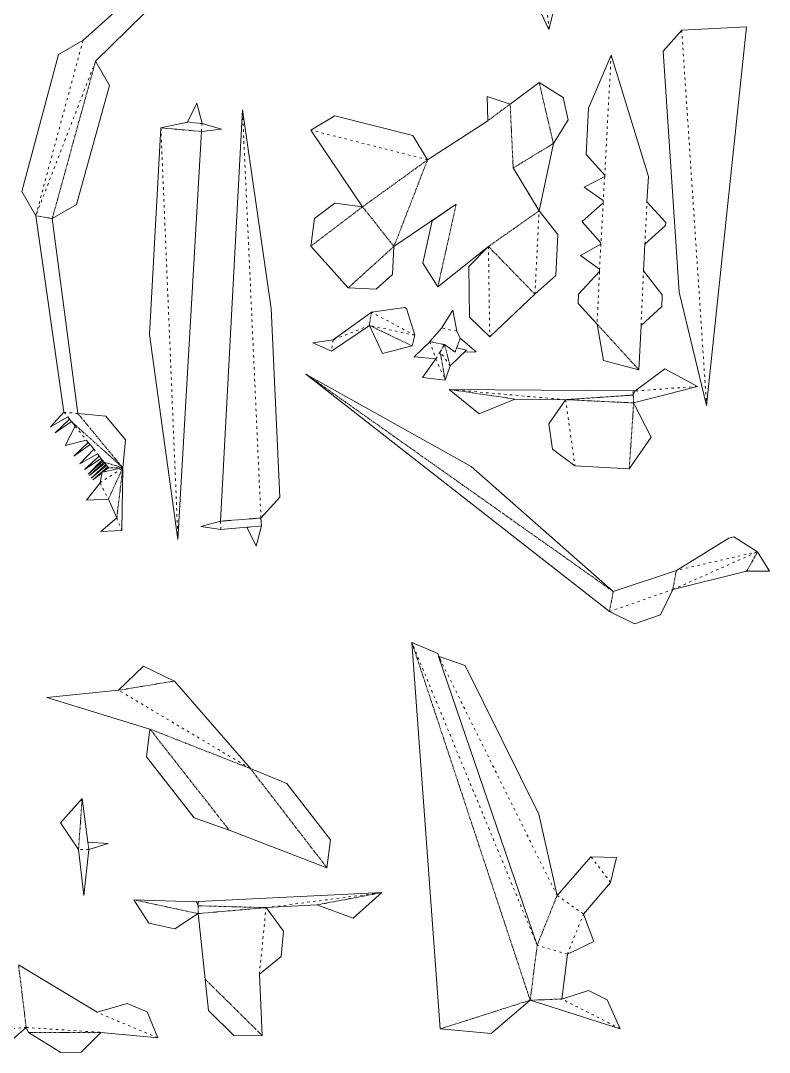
# Model space of a CAD drawing. Extents: x 0 to 780, y 418 to 839.
# Drawn here: x 176.7 to 365.6, y 424.4 to 684.6 of the extents above; entities that cross this region are included whole.
import ezdxf

# ---------------------------------------------------------------- set-up
doc = ezdxf.new("R2010")
doc.units = 0
doc.header["$LTSCALE"] = 0.05
doc.header["$MEASUREMENT"] = 0
doc.linetypes.add('ACAD_ISO03W100', pattern=[30, 12, -18])
doc.linetypes.add('ACAD_ISO12W100', pattern=[21, 12, -3, 0, -3, 0, -3])
for name, color, linetype in [('CutLine', 7, 'Continuous'), ('MountainLine', 7, 'Continuous'), ('ValleyLine', 7, 'Continuous')]:
    doc.layers.add(name, color=color, linetype=linetype)

msp = doc.modelspace()

# ---------------------------------------------------------------- linework, layer by layer
at = {"layer": 'CutLine', "color": 1, "linetype": 'Continuous', "lineweight": 0}
for p, q in [((289.637809, 725.3872), (309.970085, 682.419868)), ((219.779576, 704.447738), (192.405458, 679.586113)), ((195.581009, 674.383153), (220.164484, 698.49031)), ((309.970085, 682.419868), (313.617549, 696.71331)), ((343.476439, 682.213409), (338.817307, 676.89434)), ((359.778936, 683.091499), (343.476439, 682.213409)), ((349.738643, 587.529314), (359.778936, 683.091499)), ((192.405458, 679.586113), (186.276528, 676.059612)), ((338.817307, 676.89434), (342.835588, 616.138208)), ((186.276528, 676.059612), (176.964036, 641.508766)), ((199.075634, 668.235991), (195.581009, 674.383153)), ((325.648262, 675.922098), (319.935155, 662.538277)), ((335.048463, 645.28271), (325.648262, 675.922098)), ((307.517094, 668.980385), (300.18729, 663.575102)), ((313.518412, 665.240842), (307.517094, 668.980385)), ((190.81341, 638.203396), (199.075634, 668.235991)), ((221.14202, 663.815359), (218.793871, 659.033856)), ((222.448983, 658.651212), (221.14202, 663.815359)), ((300.18729, 663.575102), (294.362, 665.46356)), ((294.362, 665.46356), (294.523245, 659.341936)), ((314.823977, 659.618124), (313.518412, 665.240842)), ((232.64496, 662.148032), (227.088139, 558.374947)), ((239.919462, 612.037866), (232.64496, 662.148032)), ((319.935155, 662.538277), (319.319883, 650.876917)), ((218.793871, 659.033856), (212.074463, 657.564251)), ((227.359469, 657.280377), (222.448983, 658.651212)), ((255.937548, 660.643599), (249.857815, 657.032942)), ((275.621404, 655.628224), (255.937548, 660.643599)), ((294.523245, 659.341936), (279.34567, 649.519544)), ((311.084434, 653.616806), (314.823977, 659.618124)), ((212.074463, 657.564251), (209.226914, 605.455739)), ((216.370811, 553.760767), (222.29852, 656.664862)), ((222.29852, 656.664862), (227.359469, 657.280377)), ((249.857815, 657.032942), (262.958565, 637.658267)), ((279.34567, 649.519544), (275.621404, 655.628224)), ((307.505776, 636.651922), (311.084434, 653.616806)), ((319.319883, 650.876917), (324.049497, 645.620421)), ((307.482447, 636.637777), (300.940852, 647.452756)), ((324.030264, 645.274616), (318.863061, 642.574938)), ((324.049497, 645.620421), (324.030264, 645.274616)), ((334.699447, 638.950481), (335.048463, 645.28271)), ((176.964036, 641.508766), (180.490537, 635.379835)), ((318.863061, 642.574938), (323.67865, 639.288855)), ((184.666248, 634.708772), (190.81341, 638.203396)), ((255.953128, 638.619439), (250.835281, 634.73653)), ((262.958565, 637.658267), (255.953128, 638.619439)), ((270.865316, 627.6534), (286.560991, 638.329729)), ((286.560991, 638.329729), (280.512354, 634.136146)), ((323.651011, 638.701137), (318.385343, 633.981738)), ((323.67865, 639.288855), (323.651011, 638.701137)), ((339.449968, 633.712871), (334.699447, 638.950481)), ((180.490537, 635.379835), (187.609568, 585.882174)), ((307.468372, 636.661045), (307.505776, 636.651922)), ((312.19581, 630.715065), (307.482447, 636.637777)), ((191.140453, 585.507213), (184.666248, 634.708772)), ((250.835281, 634.73653), (249.874108, 627.731093)), ((280.512354, 634.136146), (278.139324, 623.409577)), ((318.385343, 633.981738), (318.377378, 633.836146)), ((318.377378, 633.836146), (323.096777, 628.570477)), ((334.175453, 628.205575), (339.413062, 632.956096)), ((339.413062, 632.956096), (339.449968, 633.712871)), ((311.683946, 620.359095), (312.19581, 630.715065)), ((249.874108, 627.731093), (259.340277, 617.247238)), ((270.505036, 620.591517), (270.865316, 627.6534)), ((281.941252, 617.447585), (294.704264, 627.665013)), ((294.704264, 627.665013), (289.776575, 622.593733)), ((323.080297, 628.274068), (317.921289, 625.352741)), ((323.096777, 628.570477), (323.080297, 628.274068)), ((333.821793, 621.55263), (334.175453, 628.205575)), ((317.921289, 625.352741), (322.748733, 621.911042)), ((278.139324, 623.409577), (281.941252, 617.447585)), ((289.776575, 622.593733), (289.960116, 609.812729)), ((322.748733, 621.911042), (322.721394, 621.311552)), ((266.402161, 616.886958), (270.505036, 620.591517)), ((306.44321, 615.612024), (311.683946, 620.359095)), ((322.721394, 621.311552), (317.455677, 615.650457)), ((338.555263, 615.486006), (333.821793, 621.55263)), ((259.340277, 617.247238), (266.402161, 616.886958)), ((295.031396, 604.88504), (306.44321, 615.612024)), ((317.455677, 615.650457), (317.346693, 613.281413)), ((338.421065, 612.487761), (338.555263, 615.486006)), ((342.835588, 616.138208), (349.738643, 587.529314)), ((242.076876, 564.399974), (239.919462, 612.037866)), ((273.626572, 612.252781), (265.16402, 611.092662)), ((274.04477, 612.030208), (273.626572, 612.252781)), ((276.109467, 605.267292), (274.04477, 612.030208)), ((285.685111, 611.592311), (282.856687, 607.028094)), ((286.70743, 606.320981), (285.685111, 611.592311)), ((317.346693, 613.281413), (322.111638, 608.056922)), ((333.202495, 607.716333), (338.421065, 612.487761)), ((265.16402, 611.092662), (255.523144, 604.106803)), ((289.960116, 609.812729), (295.031396, 604.88504)), ((255.122588, 601.271158), (264.692091, 607.746353)), ((264.692091, 607.746353), (267.937878, 600.654339)), ((282.856687, 607.028094), (279.883136, 603.659064)), ((287.605357, 604.554541), (286.70743, 606.320981)), ((322.111638, 608.056922), (323.714551, 598.92511)), ((332.67948, 596.560922), (333.202495, 607.716333)), ((209.226914, 605.455739), (216.370811, 553.760767)), ((255.523144, 604.106803), (250.372016, 603.388324)), ((275.494506, 602.585442), (276.109467, 605.267292)), ((279.880145, 603.651641), (275.954909, 599.795624)), ((291.635593, 601.048009), (287.605357, 604.554541)), ((250.372016, 603.388324), (255.122588, 601.271158)), ((267.937878, 600.654339), (275.494506, 602.585442)), ((283.611846, 602.90169), (286.293478, 601.028456)), ((285.05829, 597.518069), (289.163743, 601.506697)), ((289.163743, 601.506697), (286.701578, 602.125351)), ((288.680487, 601.037193), (291.635593, 601.048009)), ((275.954909, 599.795624), (281.437534, 599.329612)), ((281.437534, 599.329612), (278.048017, 594.6246)), ((323.714551, 598.92511), (332.67948, 596.560922)), ((283.808037, 593.955173), (285.058354, 597.518249)), ((339.174686, 596.776834), (331.636967, 591.207021)), ((347.448319, 592.373762), (339.174686, 596.776834)), ((290.315359, 572.140607), (248.647026, 595.484578)), ((248.647026, 595.484578), (325.206041, 535.576935)), ((278.048017, 594.6246), (283.808037, 593.955173)), ((284.785196, 591.614957), (292.331444, 585.454803)), ((331.226396, 591.276796), (284.785196, 591.614957)), ((331.680179, 591.238951), (331.226396, 591.276796)), ((331.636967, 591.207021), (331.253334, 590.192473)), ((331.325814, 588.213316), (347.448319, 592.373762)), ((292.331444, 585.454803), (301.328693, 589.188819)), ((301.328693, 589.188819), (314.162067, 589.021413)), ((314.162067, 589.021413), (309.971087, 582.942655)), ((335.777679, 579.58244), (331.325814, 588.213316)), ((187.609568, 585.882174), (184.177034, 582.168743)), ((198.180804, 584.848835), (191.140453, 585.507213)), ((184.177034, 582.168743), (188.554179, 584.701025)), ((189.038478, 584.110549), (185.404103, 580.656521)), ((185.404103, 580.656521), (189.510533, 583.533363)), ((188.554179, 584.701025), (189.038478, 584.110549)), ((189.510533, 583.533363), (190.442914, 582.363973)), ((203.117965, 578.893016), (198.180804, 584.848835)), ((309.971087, 582.942655), (310.871376, 576.569164)), ((190.442914, 582.363973), (187.928178, 577.492915)), ((187.928178, 577.492915), (193.240514, 578.845758)), ((193.71273, 578.256709), (190.124522, 574.754339)), ((190.124522, 574.754339), (194.196882, 577.679697)), ((193.240514, 578.845758), (193.71273, 578.256709)), ((194.196882, 577.679697), (195.141355, 576.512136)), ((202.459587, 571.852665), (203.117965, 578.893016)), ((330.250423, 571.597419), (335.777679, 579.58244)), ((195.141355, 576.512136), (191.634466, 572.871245)), ((191.634466, 572.871245), (196.050018, 575.332396)), ((196.050018, 575.332396), (196.534262, 574.753839)), ((310.871376, 576.569164), (316.521561, 572.317646)), ((196.534262, 574.753839), (192.77535, 571.436)), ((192.77535, 571.436), (196.982529, 574.163109)), ((197.212755, 573.86261), (193.742906, 570.257484)), ((193.742906, 570.257484), (197.478723, 573.586216)), ((197.709085, 573.261844), (194.036999, 569.863789)), ((194.036999, 569.863789), (197.938979, 572.995169)), ((198.157287, 572.681098), (194.505349, 569.261462)), ((196.982529, 574.163109), (197.212755, 573.86261)), ((197.478723, 573.586216), (197.709085, 573.261844)), ((197.938979, 572.995169), (198.157287, 572.681098)), ((194.505349, 569.261462), (198.387233, 572.417654)), ((198.653558, 572.103976), (194.91515, 568.77878)), ((194.91515, 568.77878), (197.185244, 570.5216)), ((197.224022, 570.724756), (196.70874, 568.02525)), ((198.883731, 571.825579), (197.224022, 570.724756)), ((198.387233, 572.417654), (198.653558, 572.103976)), ((202.202514, 556.070289), (202.459587, 571.852665)), ((326.209664, 540.632041), (290.315359, 572.140607)), ((316.521561, 572.317646), (330.250423, 571.597419)), ((196.70874, 568.02525), (193.323413, 563.684928)), ((193.323413, 563.684928), (198.82216, 563.935165)), ((198.82216, 563.935165), (200.936288, 559.20252)), ((237.308202, 559.178887), (242.076876, 564.399974)), ((200.936288, 559.20252), (196.933853, 555.762452)), ((227.088139, 558.374947), (222.166932, 557.01144)), ((222.166932, 557.01144), (227.224218, 556.30343)), ((227.224218, 556.30343), (233.781779, 556.842422)), ((233.781779, 556.842422), (236.085585, 552.039397)), ((236.085585, 552.039397), (237.440276, 557.191229)), ((237.440276, 557.191229), (237.308202, 559.178887)), ((196.933853, 555.762452), (202.202514, 556.070289)), ((356.630284, 554.419163), (355.321209, 554.117741)), ((362.624709, 550.668581), (356.630284, 554.419163)), ((355.321209, 554.117741), (342.118532, 545.946918)), ((365.581369, 545.74587), (362.624709, 550.668581)), ((342.118532, 545.946918), (326.209664, 540.632041)), ((341.207667, 541.14092), (359.838998, 545.755387)), ((359.838998, 545.755387), (365.581369, 545.74587)), ((338.127148, 534.776142), (341.207667, 541.14092)), ((325.206041, 535.576935), (331.570819, 532.496416)), ((331.570819, 532.496416), (338.127148, 534.776142)), ((281.932901, 525.047017), (275.400243, 527.753376)), ((275.400243, 527.753376), (282.538707, 430.345451)), ((282.794479, 522.966644), (281.932901, 525.047017)), ((282.140421, 524.286398), (307.003805, 451.443123)), ((288.840681, 522.026638), (282.265359, 524.24426)), ((207.652603, 521.843061), (201.401132, 515.743878)), ((215.532177, 518.075669), (207.652603, 521.843061)), ((307.440007, 484.497014), (288.840681, 522.026638)), ((234.659464, 495.997431), (215.532177, 518.075669)), ((201.401132, 515.743878), (183.265792, 513.876978)), ((183.265792, 513.876978), (209.315302, 505.950725)), ((209.315302, 505.950725), (208.46563, 498.930892)), ((208.46563, 498.930892), (220.47961, 483.608101)), ((243.868046, 492.247111), (234.659464, 495.997431)), ((254.857262, 478.003489), (243.868046, 492.247111)), ((192.178249, 488.434784), (186.745106, 482.345453)), ((193.671477, 477.426409), (192.178249, 488.434784)), ((312.022594, 463.990302), (307.440007, 484.497014)), ((186.745106, 482.345453), (191.288125, 475.566074)), ((220.47961, 483.608101), (229.293386, 480.470411)), ((229.293386, 480.470411), (253.952763, 470.99051)), ((198.745793, 477.073288), (193.671477, 477.426409)), ((193.886504, 475.56973), (198.745793, 477.073288)), ((253.952763, 470.99051), (254.857262, 478.003489)), ((191.288125, 475.566074), (192.629481, 464.024782)), ((192.629481, 464.024782), (193.886504, 475.56973)), ((320.568479, 473.768567), (312.022594, 463.990302)), ((327.028168, 473.548114), (320.568479, 473.768567)), ((325.540413, 467.25822), (327.028168, 473.548114)), ((318.692221, 459.317498), (325.540413, 467.25822)), ((267.846685, 464.714212), (221.457911, 462.482434)), ((260.55798, 458.251384), (267.846685, 464.714212)), ((205.204681, 462.917644), (209.042194, 456.978495)), ((221.050459, 462.396809), (205.204681, 462.917644)), ((221.457911, 462.482434), (220.833863, 462.403929)), ((221.47544, 461.386762), (221.050459, 462.396809)), ((238.600053, 460.924621), (251.415914, 461.615307)), ((243.034816, 455.021918), (238.600053, 460.924621)), ((251.415914, 461.615307), (260.55798, 458.251384)), ((215.544299, 455.580772), (221.483448, 459.418285)), ((221.483448, 459.418285), (223.234538, 442.85998)), ((321.291496, 452.369904), (318.692221, 459.317498)), ((209.042194, 456.978495), (215.544299, 455.580772)), ((242.39461, 448.618731), (243.034816, 455.021918)), ((314.610319, 449.14699), (321.291496, 452.369904)), ((236.921983, 444.140968), (242.39461, 448.618731)), ((313.221036, 437.880076), (314.610319, 449.14699)), ((195.964414, 434.54147), (176.161086, 446.474327)), ((223.234538, 442.85998), (224.06446, 435.022911)), ((237.624034, 428.681811), (236.921983, 444.140968)), ((319.945745, 440.066004), (313.221036, 437.880076)), ((324.667631, 437.660833), (319.945745, 440.066004)), ((295.402936, 429.194913), (305.232614, 437.572833)), ((305.232614, 437.572833), (327.938587, 430.383446)), ((327.938587, 430.383446), (324.667631, 437.660833)), ((203.5261, 436.778432), (195.964414, 434.54147)), ((208.617579, 434.630746), (203.5261, 436.778432)), ((211.281206, 428.080549), (208.617579, 434.630746)), ((224.06446, 435.022911), (230.55316, 428.629505)), ((171.596907, 425.062863), (178.081285, 430.700489)), ((178.081285, 430.700489), (178.70044, 429.393642)), ((178.70044, 429.393642), (186.863613, 424.423597)), ((191.954371, 424.442299), (196.935968, 429.460634)), ((196.935968, 429.460634), (211.281206, 428.080549)), ((282.538707, 430.345451), (295.402936, 429.194913)), ((230.55316, 428.629505), (237.624034, 428.681811)), ((186.863613, 424.423597), (191.954371, 424.442299))]:
    msp.add_line(p, q, dxfattribs=at)
at = {"layer": 'MountainLine', "color": 1, "linetype": 'ACAD_ISO03W100', "lineweight": 0}
for p, q in [((309.970085, 682.419868), (305.644445, 727.365003)), ((343.476439, 682.213409), (349.738643, 587.529314)), ((192.405458, 679.586113), (180.490537, 635.379835)), ((195.581009, 674.383153), (180.490537, 635.379835)), ((325.648262, 675.922098), (324.049497, 645.620421)), ((237.308202, 559.178887), (232.64496, 662.148032)), ((222.29852, 656.664862), (222.448983, 658.651212)), ((212.074463, 657.564251), (216.370811, 553.760767)), ((279.34567, 649.519544), (249.857815, 657.032942)), ((300.940852, 647.452756), (307.505776, 636.651922)), ((324.030264, 645.274616), (323.67865, 639.288855)), ((323.651011, 638.701137), (323.096777, 628.570477)), ((334.175453, 628.205575), (334.699447, 638.950481)), ((306.44321, 615.612024), (307.482447, 636.637777)), ((294.704264, 627.665013), (295.031396, 604.88504)), ((323.080297, 628.274068), (322.748733, 621.911042)), ((322.721394, 621.311552), (322.111638, 608.056922)), ((333.202495, 607.716333), (333.821793, 621.55263)), ((276.109467, 605.267292), (265.16402, 611.092662)), ((264.692091, 607.746353), (255.523144, 604.106803)), ((276.109467, 605.267292), (264.692091, 607.746353)), ((286.70743, 606.320981), (282.856687, 607.028094)), ((255.523144, 604.106803), (255.122588, 601.271158)), ((279.880145, 603.651641), (281.437534, 599.329612)), ((282.514729, 601.113757), (282.148407, 600.511712)), ((282.514729, 601.113757), (282.873822, 601.717882)), ((285.058354, 597.518249), (282.514729, 601.113757)), ((283.23164, 602.305385), (282.873822, 601.717882)), ((283.23164, 602.305385), (283.611846, 602.90169)), ((281.437534, 599.329612), (282.148407, 600.511712)), ((281.437534, 599.329612), (283.808037, 593.955173)), ((314.162067, 589.021413), (284.785196, 591.614957)), ((347.448319, 592.373762), (331.636967, 591.207021)), ((314.162067, 589.021413), (316.521561, 572.317646)), ((191.140453, 585.507213), (187.609568, 585.882174)), ((187.609568, 585.882174), (188.554179, 584.701025)), ((189.038478, 584.110549), (189.510533, 583.533363)), ((190.442914, 582.363973), (193.240514, 578.845758)), ((193.71273, 578.256709), (194.196882, 577.679697)), ((195.141355, 576.512136), (196.050018, 575.332396)), ((196.534262, 574.753839), (196.982529, 574.163109)), ((197.212755, 573.86261), (197.478723, 573.586216)), ((197.709085, 573.261844), (197.938979, 572.995169)), ((198.157287, 572.681098), (198.387233, 572.417654)), ((196.70874, 568.02525), (202.459587, 571.852665)), ((198.653558, 572.103976), (198.883731, 571.825579)), ((196.70874, 568.02525), (198.82216, 563.935165)), ((200.936288, 559.20252), (202.202514, 556.070289)), ((227.088139, 558.374947), (227.224218, 556.30343)), ((341.207667, 541.14092), (362.624709, 550.668581)), ((362.624709, 550.668581), (342.118532, 545.946918)), ((325.206041, 535.576935), (341.207667, 541.14092)), ((307.003805, 451.443123), (275.400243, 527.753376)), ((312.022594, 463.990302), (282.140421, 524.286398)), ((234.659464, 495.997431), (201.401132, 515.743878)), ((193.886504, 475.56973), (191.288125, 475.566074)), ((325.540413, 467.25822), (320.568479, 473.768567)), ((238.600053, 460.924621), (267.846685, 464.714212)), ((312.022594, 463.990302), (318.692221, 459.317498)), ((236.921983, 444.140968), (238.600053, 460.924621)), ((314.610319, 449.14699), (318.692221, 459.317498)), ((314.610319, 449.14699), (307.003805, 451.443123)), ((327.938587, 430.383446), (313.221036, 437.880076)), ((211.281206, 428.080549), (195.964414, 434.54147)), ((164.168067, 429.380536), (178.081285, 430.700489)), ((178.081285, 430.700489), (196.935968, 429.460634))]:
    msp.add_line(p, q, dxfattribs=at)
at = {"layer": 'ValleyLine', "color": 1, "linetype": 'ACAD_ISO12W100', "lineweight": 0}
for p, q in [((184.666248, 634.708772), (195.581009, 674.383153)), ((311.084434, 653.616806), (307.517094, 668.980385)), ((300.18729, 663.575102), (294.523245, 659.341936)), ((300.940852, 647.452756), (300.18729, 663.575102)), ((222.448983, 658.651212), (218.793871, 659.033856)), ((222.29852, 656.664862), (212.074463, 657.564251)), ((300.940852, 647.452756), (311.084434, 653.616806)), ((262.958565, 637.658267), (279.34567, 649.519544)), ((279.34567, 649.519544), (270.865316, 627.6534)), ((262.958565, 637.658267), (249.874108, 627.731093)), ((270.865316, 627.6534), (262.958565, 637.658267)), ((286.560991, 638.329729), (281.941252, 617.447585)), ((184.666248, 634.708772), (180.490537, 635.379835)), ((294.704264, 627.665013), (307.482447, 636.637777)), ((259.340277, 617.247238), (270.865316, 627.6534)), ((294.704264, 627.665013), (306.44321, 615.612024)), ((265.16402, 611.092662), (264.692091, 607.746353)), ((264.692091, 607.746353), (275.494506, 602.585442)), ((322.111638, 608.056922), (332.67948, 596.560922)), ((279.883136, 603.659064), (283.611846, 602.90169)), ((286.293478, 601.028456), (287.605357, 604.554541)), ((283.808037, 593.955173), (282.514729, 601.113757)), ((285.057935, 597.517724), (283.611846, 602.90169)), ((326.209664, 540.632041), (248.647026, 595.484578)), ((284.785196, 591.614957), (301.328693, 589.188819)), ((331.253334, 590.192473), (331.226396, 591.276796)), ((331.253334, 590.192473), (314.162067, 589.021413)), ((331.325814, 588.213316), (314.162067, 589.021413)), ((330.250423, 571.597419), (331.325814, 588.213316)), ((331.325814, 588.213316), (331.253334, 590.192473)), ((202.459587, 571.852665), (191.140453, 585.507213)), ((189.510533, 583.533363), (202.459587, 571.852665)), ((197.709085, 573.261844), (202.459587, 571.852665)), ((202.459587, 571.852665), (197.224022, 570.724756)), ((202.459587, 571.852665), (198.82216, 563.935165)), ((202.459587, 571.852665), (198.883731, 571.825579)), ((200.936288, 559.20252), (202.459587, 571.852665)), ((237.308202, 559.178887), (227.088139, 558.374947)), ((233.781779, 556.842422), (237.440276, 557.191229)), ((359.838998, 545.755387), (362.624709, 550.668581)), ((341.207667, 541.14092), (342.118532, 545.946918)), ((326.209664, 540.632041), (325.206041, 535.576935)), ((275.400243, 527.753376), (305.232614, 437.572833)), ((215.532177, 518.075669), (201.401132, 515.743878)), ((209.315302, 505.950725), (234.659464, 495.997431)), ((209.315302, 505.950725), (229.293386, 480.470411)), ((253.952763, 470.99051), (234.659464, 495.997431)), ((192.178249, 488.434784), (191.288125, 475.566074)), ((193.886504, 475.56973), (193.671477, 477.426409)), ((251.415914, 461.615307), (267.846685, 464.714212)), ((307.003805, 451.443123), (312.022594, 463.990302)), ((205.204681, 462.917644), (221.483448, 459.418285)), ((221.457911, 462.482434), (221.47544, 461.386762)), ((221.47544, 461.386762), (221.483448, 459.418285)), ((238.600053, 460.924621), (221.47544, 461.386762)), ((221.483448, 459.418285), (238.600053, 460.924621)), ((305.232614, 437.572833), (307.003805, 451.443123)), ((178.081285, 430.700489), (176.161086, 446.474327)), ((223.234538, 442.85998), (237.624034, 428.681811)), ((282.538707, 430.345451), (305.232614, 437.572833)), ((313.221036, 437.880076), (305.232614, 437.572833)), ((178.70044, 429.393642), (196.935968, 429.460634))]:
    msp.add_line(p, q, dxfattribs=at)

doc.saveas('drawing.dxf')
